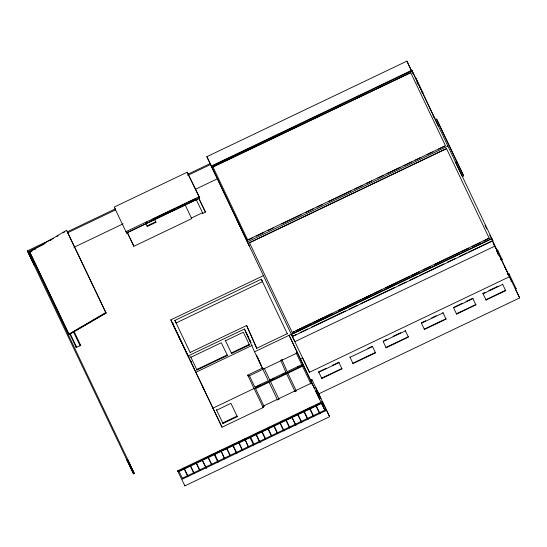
<?xml version="1.0" encoding="UTF-8"?>
<svg xmlns="http://www.w3.org/2000/svg" width="547" height="547" viewBox="0 0 547 547"><rect width="100%" height="100%" fill="white"/><g stroke="black" fill="none" stroke-linecap="round" stroke-linejoin="round"><path stroke-width="0.82" d="M66.543 230.321L106.002 313.034L69.113 334.668L29.654 251.955L66.543 230.321L66.796 230.697M67.213 231.579L106.097 313.028L69.038 334.306L29.907 252.324L32.075 251.052M34.242 249.781L35.692 248.933M40.758 245.965L42.201 245.118M43.651 244.27L45.093 243.422M50.16 240.448L51.603 239.6M56.669 236.632L58.112 235.784M63.178 232.817L64.621 231.969M68.792 334.196L105.68 312.563M126.842 231.586L126.077 231.955L114.227 207.081L187.197 172.223L199.245 197.002L187.197 172.223M199.73 198.028L126.562 232.981L199.73 198.028L199.115 196.729L198.397 197.405M215.06 173.967L206.855 156.688L406.9 61.134L411.973 71.725M43.24 244.427L28.622 251.408L134.357 473.49L133.516 473.893L27.35 250.909L53.462 238.43M67.295 231.825L115.684 208.715M187.881 174.22L210.157 163.58L206.855 156.688M67.862 232.666L115.567 209.877M187.689 175.423L210.588 164.483L210.157 163.58M435.18 119.239L411.843 70.228L211.265 166.042L291.312 334.251M211.457 166.452L412.041 70.638L411.843 70.228M213.05 167.074L410.708 72.655L212.906 166.767L247.812 240.167M415.166 78.406L415.864 78.077L416.11 78.59M73.941 247.319L123.184 223.798M195.3 189.351L217.439 178.773L210.588 164.483M199.115 196.729L125.947 231.682L126.562 232.981M145.311 222.766L146.849 222.027M153.003 219.087L175.313 208.428M176.852 207.696L186.855 202.916M188.394 202.185L196.086 198.506M149.44 221.631L154.514 219.203L155.998 222.301L147.3 226.458L145.817 223.361M422.893 92.853L422.202 93.188L421.956 92.669L422.646 92.34L422.893 92.853L415.864 78.077M127.198 232.318L133.885 246.273L191.737 218.636L191.443 218.021L202.527 212.728L202.814 213.344L205.433 212.092L198.752 198.137M436.568 119.082L456.854 161.714L455.548 162.336L462.331 176.496L463.637 175.867L436.568 119.082L435.262 119.704L438.626 126.535M247.668 239.859L445.47 145.748L410.565 72.348M248.584 239.798L252.427 237.966M256.276 236.126L263.969 232.454M267.811 230.615L273.192 228.044M281.657 224.003L301.65 214.451M305.5 212.612L313.185 208.94M317.034 207.101L322.415 204.53M328.569 201.59L333.95 199.019M335.489 198.287L350.873 190.937M354.723 189.098L362.408 185.426M366.258 183.587L371.639 181.016M377.792 178.076L383.173 175.505M387.023 173.672L400.096 167.423M403.939 165.584L411.631 161.912M415.481 160.073L420.862 157.502M427.016 154.562L432.397 151.991M438.55 149.051L444.704 146.117M247.34 241.89L447.843 146.111M249.487 242.738L446.53 148.613L249.487 242.738L292.228 332.501L489.148 238.109L483.883 240.953M76.341 346.224L75.773 346.497L76.259 347.523L80.724 345.389L80.231 344.364M248.728 337.93L244.461 329.034L188.024 356.001L170.828 319.865L263.415 275.633M174.883 320.446L261.316 279.161L262.526 281.678L176.086 322.969L174.883 320.446L190.24 352.712M177.816 332.562L177.05 332.932L172.544 323.462L173.317 323.099M190.124 352.473L246.622 325.486L256.892 348.514M188.448 356.89L189.221 356.521M225.48 340.747L243.353 332.214L249.473 344.986L231.607 353.526L225.214 340.186M190.766 361.656L191.532 361.287M196.995 370.052L227.429 355.516L227.162 354.955L196.729 369.492L196.995 370.052L190.609 356.719L190.876 357.28L221.309 342.743L227.429 355.516M195.833 372.302L252.276 345.342M287.257 333.67L256.693 348.275L246.622 325.486M293.001 332.138L294.539 331.4M296.077 330.668L311.475 323.311M313.014 322.58L323.017 317.793M324.556 317.062L332.255 313.383M338.415 310.443L360.733 299.783M362.271 299.045L372.281 294.265M373.82 293.527L381.512 289.855M385.361 288.016L409.997 276.249M411.535 275.517L419.228 271.838M423.077 269.999L430.776 266.321M434.626 264.481L459.254 252.721M460.793 251.982L468.492 248.304M472.341 246.465L480.034 242.793M325.171 410.927L321.574 403.412L286.32 420.246L289.924 427.768L325.171 410.927L289.096 335.311L303.325 365.095L254.129 388.596L247.709 375.119L262.341 368.124L254.533 351.824L491.821 238.471M315.667 387.44L318.751 393.874L519.65 297.903L509.503 276.72L309.458 372.281L291.435 334.511L491.944 238.731L492.936 240.803L292.426 336.583M292.31 336.323L296.153 334.484M300.002 332.651L307.694 328.973M311.544 327.133L345.396 310.963M349.246 309.123L356.938 305.452M360.781 303.612L394.64 287.442M398.483 285.602L406.175 281.931M410.024 280.091L417.717 276.413M419.255 275.681L443.877 263.921M447.726 262.081L455.419 258.41M459.268 256.57L466.96 252.892M468.499 252.16L491.582 241.131M494.577 246.109L493.469 242.991L501.51 259.825L502.125 259.531L497.62 250.068L496.697 250.505M496.491 250.471L498.515 255.121M297.288 352.418L296.18 352.952L296.371 353.348L282.177 360.131L281.985 359.728L280.734 360.329L280.926 360.726L264.372 368.637L264.18 368.234L262.724 368.931L262.922 369.328L249.446 375.762L249.254 375.365L248.092 375.919L247.709 375.119M500.635 259.586L501.873 258.998L502.125 259.531M300.447 359.167L302.669 358.107L309.458 372.281M255.791 387.153L260.276 385.013M280.734 360.329L286.074 372.692L285.876 372.288L269.767 379.987L269.958 380.384L273.794 378.551M282.238 374.524L285.302 373.054M297.342 367.304L298.881 366.572M212.899 408.171L254.082 388.5L263.21 407.556L222.034 427.221L202.199 385.656M269.049 382.216L255.579 388.65L255.36 388.185L264.03 406.291L262.875 406.845L263.21 407.556M216.639 410.175L230.923 403.351L237.295 416.657L223.012 423.481L216.366 409.614M507.582 274.232L508.197 273.938M507.862 274.621L509.093 273.972L509.339 274.485L508.642 274.82M332.084 365.471L338.805 362.258L338.976 362.62L318.819 372.247L318.648 371.892L326.115 368.322M367.857 348.384L371.598 346.593M383.734 340.795L386.811 339.325M392.972 336.384L400.664 332.713M421.286 322.86L425.757 320.727M431.713 317.875L436.185 315.742M453.436 307.503L462.345 303.243M466.058 301.472L472.745 298.279L475.911 304.884L456.595 314.108L453.607 307.858L472.916 298.635L472.745 298.279M482.898 293.424L486.064 300.036L505.688 290.662L502.522 284.057L502.693 284.413L483.069 293.787L482.898 293.424L485.162 292.344M488.936 290.539L497.996 286.218M372.521 346.593L350.053 357.328L349.882 356.965L353.047 363.577L375.516 352.842L375.345 352.487L352.877 363.215L353.047 363.577M511.069 281.514L511.691 281.22M310.546 380.24L311.906 379.591L312.07 379.939L310.71 380.589L314.306 388.09M408.274 336.754L385.963 347.413L386.134 347.769L408.445 337.109L405.279 330.504L405.45 330.867L383.139 341.519L386.134 347.769M321.814 378.497L341.971 368.869L341.8 368.507L321.643 378.134L321.814 378.497L318.648 371.892M424.451 329.465L446.058 319.147L445.887 318.785L424.281 329.109L424.451 329.465L421.457 323.222L443.063 312.898L442.892 312.535L446.058 319.147M268.83 381.751L277.507 399.857L278.956 399.166L278.738 398.701L294.812 391.023L295.031 391.488L296.283 390.886L296.064 390.421L310.737 383.413L310.956 383.878L312.07 383.344L303.325 365.095M515.185 288.57L515.883 288.242L516.129 288.754L515.431 289.083M316.043 391.789L317.404 391.139M322.771 402.421L177.994 471.582L177.625 470.81L321.041 402.305L321.205 402.64L315.838 405.204M182.548 468.902L184.079 468.17M208.571 456.471L213.932 453.914L217.884 462.181L182.684 478.994L179.081 471.48M217.549 452.171L222.903 449.613M226.8 447.938L226.424 447.931L230.417 455.487M231.319 445.593L234.376 444.13M238.724 442.051L242.41 449.757M242.786 440.116L245.849 438.653M254.17 434.667L259.538 432.103M267.975 428.075L271.045 426.605M281.014 421.846L282.546 421.115M292.084 416.547L295.148 415.084M296.686 414.352L302.812 411.426M304.344 410.694L312.009 407.03M292.071 416.855L291.688 416.848L296.043 425.156M297.917 414.058L297.534 414.052L301.896 422.359M303.988 410.968L308.043 419.426M309.834 408.178L313.889 416.629M315.988 405.238L320.043 413.689M224.55 459.029L220.879 450.578M248.256 446.961L244.878 439.111M179.088 471.5L214.294 454.68L213.932 453.914M214.855 454.4L250.041 437.593M324.809 410.154L289.554 426.995L289.924 427.768M324.829 410.209L326.19 409.559M218.451 461.907L253.637 445.101L253.268 444.328L218.089 461.135L218.451 461.907L214.848 454.379M254.3 444.786L289.582 427.932L289.213 427.159L253.931 444.014L254.3 444.786L250.335 436.499L250.697 437.272L285.985 420.417L289.582 427.932M177.625 470.81L184.838 485.866L329.615 416.711L311.906 379.591M67.746 232.673L68.108 233.2M105.776 312.556L106.097 313.028M29.654 251.955L29.907 252.324M69.038 334.306L68.717 333.834L69.113 334.668M198.896 198.67L205.433 212.092M456.854 161.714L463.637 175.867M497.62 250.068L497.873 250.601L497.257 250.895L492.348 240.762M416.917 82.105L417.963 84.293M484.963 225.145L486.775 228.926M489.674 234.978L493.667 243.299M504.908 267.018L511.889 281.643L500.984 258.683M493.162 243.135L495.637 248.297M496.341 249.788L498.823 254.97M372.35 346.237L375.516 352.842M338.805 362.258L341.971 368.869M236.803 219.648L249.541 246.239L217.439 178.773M291.435 334.511L294.86 341.663L494.905 246.102L509.503 276.72M317.246 390.811L321.007 398.66M322.586 402.038L329.615 416.711M316.822 391.037L318.997 395.556M321.745 401.354L324.303 406.701M315.886 391.461L319.646 399.31M310.956 383.878L302.505 366.237L287.831 373.245L287.613 372.781L296.283 390.886M315.681 405.382L319.735 413.84M309.889 409.081L313.581 416.78M295.031 391.488L286.58 373.84L270.505 381.519L278.956 399.166M303.681 411.118L307.735 419.57M196.168 199.477L202.814 213.344M297.534 414.052L301.588 422.51M291.688 416.848L295.736 425.299M185.091 204.769L191.737 218.636M249.432 339.413L250.854 342.374M246.239 332.87L250.916 342.634M280.44 423.303L284.125 431.002M279.838 422.845L283.455 430.393M273.924 425.484L277.609 433.183M273.616 425.634L277.302 433.333M268.146 428.431L271.763 435.98M267.839 428.581L271.456 436.123M261.924 431.214L265.616 438.913M261.616 431.364L265.309 439.063M256.153 434.161L260.133 442.461M255.846 434.311L259.825 442.612M250.034 437.573L253.637 445.101M244.953 439.268L248.564 446.817M238.779 442.954L242.102 449.901M233.234 445.6L236.926 453.306M232.926 445.75L236.619 453.449M170.828 319.865L187.765 355.222M172.544 323.462L204.161 389.683M226.424 447.931L230.109 455.63M220.954 450.728L224.571 458.277M211.956 464.622L207.963 457.066L211.648 464.765M206.472 468.17L202.117 459.856L206.164 468.314M196.346 462.803L199.963 470.352M195.963 462.796L199.655 470.495M190.424 465.442L194.117 473.141M190.117 465.586L193.809 473.292M184.271 468.382L187.963 476.081M183.963 468.526L187.655 476.232M73.961 331.284L80.724 345.389M73.25 331.434L80.081 345.697M70.153 333.622L76.703 347.311M69.722 333.875L76.259 347.523M28.622 251.408L35.466 265.698M134.357 473.49L127.506 459.2L126.665 459.603L133.516 473.893M27.35 250.909L34.194 265.199M509.093 273.972L516.129 288.754M412.041 70.638L492.936 240.803M412.007 71.814L412.992 73.886M432.998 115.82L433.723 117.338M515.26 288.672L519.65 297.903M446.53 148.613L489.271 238.376M505.688 290.662L505.517 290.3L485.893 299.674L486.064 300.036M475.911 304.884L475.74 304.529L456.424 313.752L456.595 314.108M261.316 279.161L287.373 333.889M296.18 352.952L301.965 365.095L301.773 364.699L287.134 371.693L281.985 359.728M264.18 368.234L269.958 380.384M262.724 368.931L268.317 380.678L254.847 387.112L249.254 375.365M277.507 399.857L277.288 399.392L263.811 405.833L264.03 406.291M249.473 344.986L249.206 344.425L231.333 352.959L231.607 353.526M155.998 222.301L155.731 221.74L147.034 225.89L147.3 226.458M237.295 416.657L237.029 416.089L222.745 422.913L223.012 423.481M232.878 444.848L232.571 444.991M178.329 335.619L222.034 427.221M127.109 232.037L133.885 246.273M217.884 462.181L217.521 461.408L182.315 478.222L182.684 478.994M184.469 485.1L184.838 485.866M406.9 61.134L411.891 71.65M257.644 357.492L262.341 368.124M256.481 354.976L260.953 365.095M244.461 329.034L254.533 351.824M317.937 393.389L317.704 393.881L317.937 393.389M319.4 396.459L319.161 396.951L319.4 396.459"/></g></svg>
